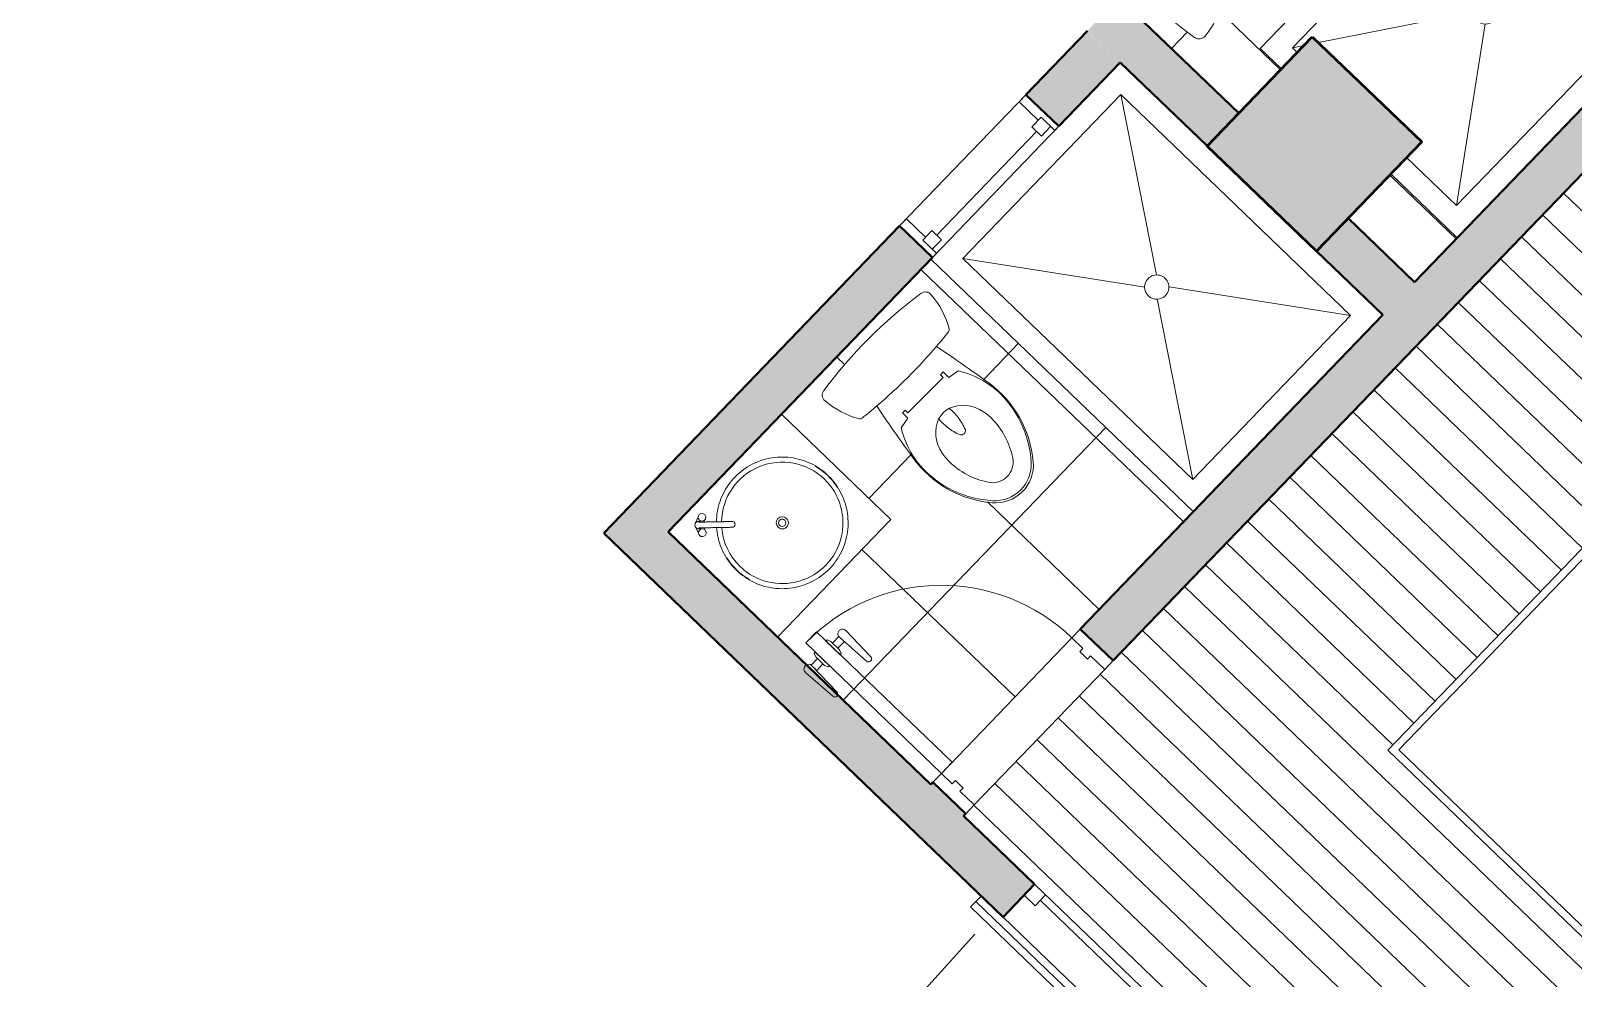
# Model space of a CAD drawing. Header units: metres. Extents: x 11 to 152, y 1 to 34.
# Drawn here: x 11.47 to 16.55, y 7.57 to 10.7 of the extents above; entities that cross this region are included whole.
import ezdxf

# ---------------------------------------------------------------- set-up
doc = ezdxf.new("R2010")
doc.units = ezdxf.units.M
for name, color, linetype, lineweight in [('A-ANNO-DIMS', 211, 'Continuous', 9), ('A-DETL-GENF', 92, 'Continuous', 9), ('A-DOOR', 31, 'Continuous', 9), ('A-DOOR-1', 31, 'Continuous', 18), ('A-FLOR', 192, 'Continuous', 9), ('A-FLOR-PATT', 8, 'Continuous', 9), ('A-GLAZ', 151, 'Continuous', 9), ('A-GLAZ-1', 151, 'Continuous', 18), ('A-GLAZ-CWMG', 51, 'Continuous', 9), ('A-WALL-1', 113, 'Continuous', 50), ('A-WALL-PATT-1', 111, 'Continuous', 9), ('G-ANNO-SYMB', 111, 'Continuous', 9), ('I-FURN', 30, 'Continuous', 9), ('P-SANR-FIXT', 6, 'Continuous', 9), ('S-COLS', 52, 'Continuous', 9), ('S-COLS-1', 52, 'Continuous', 100)]:
    doc.layers.add(name, color=color, linetype=linetype, lineweight=lineweight)
doc.styles.add('Arial_1', font='Arial.ttf', dxfattribs={"height": 0.098353})
doc.dimstyles.new('Cota_1_25', dxfattribs={"dimscale": 0.3048, "dimtxt": 0.1, "dimasz": 0.246063, "dimexe": 0, "dimexo": 0.0625, "dimgap": 0.164042, "dimtad": 1, "dimrnd": 0.01, "dimzin": 0, "dimdsep": 46, "dimtxsty": 'Arial_1', "dimblk1": 'OBLIQUE', "dimblk2": 'OBLIQUE', "dimsah": 1, "dimcen": 0.09, "dimazin": 0, "dimtfac": 1, "dimtdec": 4, "dimtix": 1, "dimtmove": 0, "dimatfit": 3, "dimfxl": 0, "dimfxlon": 1, "dimtvp": 1, "dimtolj": 1, "dimtzin": 0, "dimarcsym": 2})

# ---------------------------------------------------------------- blocks, each defined once
blk = doc.blocks.new('M_Concrete-Square-Column - 500 x 500mm-1435712-1 Piso')
at = {"layer": 'S-COLS'}
blk.add_hatch(color=256, dxfattribs=at).paths.add_polyline_path([(-0.25, 0.25), (-0.25, -0.25), (0.25, -0.25), (0.25, 0.25)], flags=0)
at = {"layer": 'S-COLS-1'}
for p, q in [((-0.25, 0.25), (0.25, 0.25)), ((-0.25, -0.25), (-0.25, 0.25)), ((0.25, 0.25), (0.25, -0.25)), ((0.25, -0.25), (-0.25, -0.25))]:
    blk.add_line(p, q, dxfattribs=at)
blk = doc.blocks.new('M_Fixed - 240x60-1438101-1 Piso')
at = {"layer": 'A-GLAZ-1'}
for p, q in [((-0.3, 0.088), (-0.281, 0.088)), ((-0.281, 0.088), (-0.281, 0.025)), ((-0.281, 0.069), (-0.237, 0.069)), ((-0.237, 0.069), (-0.237, 0.025)), ((0.237, 0.069), (0.237, 0.025)), ((0.281, 0.069), (0.237, 0.069)), ((0.281, 0.088), (0.281, 0.025)), ((0.2989, 0.088), (0.281, 0.088)), ((-0.281, 0.025), (-0.237, 0.025)), ((-0.268, 0.025), (-0.268, -0.062)), ((-0.237, 0.047), (0.237, 0.047)), ((0.237, 0.025), (0.281, 0.025)), ((0.268, 0.025), (0.268, -0.062)), ((-0.3, -0.062), (-0.268, -0.062)), ((0.3, -0.062), (0.268, -0.062))]:
    blk.add_line(p, q, dxfattribs=at)
blk = doc.blocks.new('M_Bed-Box1 - cama 140 x 190-1375289-1 Piso')
at = {"layer": 'I-FURN'}
for p, q in [((-0.3608, 0.7156), (-0.3608, -1.1844)), ((-0.3608, 0.7156), (1.0392, 0.7156)), ((1.0392, 0.7156), (1.0392, -1.1844)), ((-0.3354, 0.6902), (-0.3354, -1.159)), ((-0.3354, 0.6902), (1.0138, 0.6902)), ((1.0138, 0.6902), (1.0138, -1.159)), ((-0.2846, 0.614), (-0.2846, 0.2482)), ((-0.2846, 0.614), (0.2757, 0.614)), ((0.2757, 0.614), (0.2757, 0.2482)), ((0.4027, 0.614), (0.4027, 0.2482)), ((0.4027, 0.614), (0.963, 0.614)), ((0.963, 0.614), (0.963, 0.2482)), ((-0.2846, 0.2482), (0.2757, 0.2482)), ((0.4027, 0.2482), (0.963, 0.2482)), ((1.0138, 0.1949), (-0.3354, -0.0335)), ((1.0138, 0.1949), (-0.163, -0.3934)), ((-0.163, -0.3934), (-0.3354, -0.0335)), ((-0.3354, -1.159), (1.0138, -1.159)), ((-0.3608, -1.1844), (1.0392, -1.1844))]:
    blk.add_line(p, q, dxfattribs=at)
blk = doc.blocks.new('M_Shower Stall-2D - ducha 1_20-V31-1 Piso')
at = {"layer": 'P-SANR-FIXT'}
for p, q in [((0, 0.9), (0.3969, 0.9)), ((0.8969, 0.9), (1.2, 0.9)), ((0.075, 0.825), (0.5711, 0.4789)), ((0.075, 0.075), (0.075, 0.825)), ((0.075, 0.825), (1.125, 0.825)), ((1.125, 0.825), (0.6289, 0.4789)), ((1.125, 0.825), (1.125, 0.075)), ((0, 0.0081), (0, 0.6081)), ((0.5724, 0.4224), (0.075, 0.075)), ((0.6276, 0.4224), (1.125, 0.075)), ((1.125, 0.075), (0.075, 0.075)), ((1.2, 0), (0, 0))]:
    blk.add_line(p, q, dxfattribs=at)
for start, end in [(360, 180), (180, 360)]:
    blk.add_arc((0.6, 0.45), 0.04, start, end, dxfattribs=at)
blk = doc.blocks.new('EA santario - EA santario-1234229-1 Piso')
at = {"layer": 'P-SANR-FIXT'}
for p, q in [((-0.0952, 0.106), (-0.0952, 0.0806)), ((-0.0825, 0.106), (-0.0952, 0.106)), ((-0.0825, 0.0933), (-0.0825, 0.106)), ((0.0826, 0.106), (0.0826, 0.0933)), ((0.0953, 0.106), (0.0826, 0.106)), ((0.0953, 0.0806), (0.0953, 0.106)), ((-0.0952, 0.0806), (-0.1325, 0.074)), ((0.0826, 0.0933), (-0.0825, 0.0933)), ((0.1325, 0.074), (0.0953, 0.0806))]:
    blk.add_line(p, q, dxfattribs=at)
for centre, radius, start, end in [((0, -1.2428), 1.6, 81.8874, 98.1126), ((-0.2222, 0.316), 0.0254, 98.1126, 185.1144), ((0.0513, 0.3405), 0.3, 185.1144, 209.4383), ((-0.0513, 0.3405), 0.3, 330.5617, 354.8856), ((0.2222, 0.316), 0.0254, 354.8856, 81.8874), ((-0.1999, 0.1987), 0.0115, 209.4383, 263.7045), ((0, 2.0111), 1.8349, 263.7045, 265.6627), ((4.7641, -0.7998), 5.0001, 168.6826, 169.5968), ((0, 2.0111), 1.8349, 265.6627, 274.3373), ((0, 2.0111), 1.8349, 274.3373, 276.2955), ((-4.7641, -0.7998), 5.0001, 10.4032, 11.3174), ((0.1999, 0.1987), 0.0115, 276.2955, 330.5617), ((4.7641, -0.7998), 5.0001, 169.5968, 171.09), ((-4.7641, -0.7998), 5.0001, 8.91, 10.4032), ((0.1189, -0.0836), 0.2967, 147.929, 175.1418), ((-0.1189, -0.0836), 0.2967, 4.8582, 32.071), ((0.18, -0.0811), 0.36, 171.09, 220.019), ((-0.18, -0.0811), 0.36, 319.981, 8.91), ((0.1676, -0.0791), 0.345, 176.5685, 221.8401), ((0, -0.0716), 0.0147, 216.4562, 323.5438), ((-0.1676, -0.0791), 0.345, 318.1599, 3.4315), ((0.158, -0.1131), 0.258, 180, 213.6309), ((-0.158, -0.1131), 0.258, 326.3691, 360), ((0, -0.2182), 0.0683, 213.6309, 326.3691), ((0, -0.2322), 0.125, 220.0388, 319.9612), ((0, -0.2292), 0.12, 221.8401, 318.1599)]:
    blk.add_arc(centre, radius, start, end, dxfattribs=at)
blk.add_ellipse((0, -0.1131), major_axis=(0, 0.1238), ratio=0.807692, start_param=4.712389, end_param=7.853982, dxfattribs=at)
for points in [[(-0.0118, -0.0804), (-0.0148, -0.0728), (-0.0199, -0.0575), (-0.024, -0.0349), (-0.0254, -0.0133), (-0.0249, 0.0001), (-0.0243, 0.0065)], [(0.0249, 0.0062), (0.0254, -0.0001), (0.0258, -0.0135), (0.0243, -0.035), (0.02, -0.0576), (0.0149, -0.0728), (0.0118, -0.0804)]]:
    blk.add_open_spline(points, degree=3, dxfattribs=at)
blk = doc.blocks.new('Basin Slab-Round-1Bowl - 550 x 500-V32-1 Piso')
at = {"layer": 'P-SANR-FIXT'}
for p, q in [((0.5793, 0.575), (0.0434, 0.575)), ((0.0434, 0.575), (0.0434, 0.075)), ((0.5793, 0.075), (0.5793, 0.575)), ((0.4926, 0.1585), (0.4894, 0.1497)), ((0.477, 0.1376), (0.4686, 0.1346)), ((0.4767, 0.1121), (0.4969, 0.1195)), ((0.5077, 0.1303), (0.515, 0.1504))]:
    blk.add_line(p, q, dxfattribs=at)
at = {"layer": 'P-SANR-FIXT', "flags": 128}
for points in [[(0.5161, 0.325), (0.5159, 0.3337), (0.5154, 0.3423), (0.5145, 0.351), (0.5133, 0.3596), (0.5118, 0.3681), (0.5099, 0.3766), (0.5076, 0.385), (0.5051, 0.3932), (0.5022, 0.4014), (0.499, 0.4095), (0.4954, 0.4174), (0.4916, 0.4252), (0.4874, 0.4328), (0.483, 0.4402), (0.4782, 0.4475), (0.4732, 0.4546), (0.4678, 0.4614), (0.4622, 0.4681), (0.4564, 0.4745), (0.4503, 0.4806), (0.4439, 0.4865), (0.4374, 0.4922), (0.4306, 0.4976), (0.4236, 0.5027), (0.4164, 0.5076), (0.409, 0.5121), (0.4014, 0.5163), (0.3937, 0.5203), (0.3858, 0.5239), (0.3778, 0.5272), (0.3696, 0.5302), (0.3613, 0.5328), (0.353, 0.5352), (0.3445, 0.5371), (0.336, 0.5388), (0.3274, 0.5401), (0.3188, 0.5411), (0.3102, 0.5417), (0.3015, 0.5419), (0.2928, 0.5419), (0.2841, 0.5414), (0.2755, 0.5407), (0.2669, 0.5395), (0.2583, 0.5381), (0.2499, 0.5363), (0.2414, 0.5341), (0.2331, 0.5317), (0.2249, 0.5289), (0.2168, 0.5257), (0.2089, 0.5223), (0.201, 0.5185), (0.1934, 0.5144), (0.1859, 0.51), (0.1786, 0.5054), (0.1715, 0.5004), (0.1646, 0.4952), (0.1579, 0.4896), (0.1514, 0.4839), (0.1452, 0.4778), (0.1392, 0.4715), (0.1334, 0.465), (0.128, 0.4583), (0.1228, 0.4513), (0.1179, 0.4442), (0.1132, 0.4368), (0.1089, 0.4293), (0.1049, 0.4216), (0.1012, 0.4138), (0.0978, 0.4058), (0.0947, 0.3977), (0.092, 0.3894), (0.0896, 0.3811), (0.0875, 0.3727), (0.0858, 0.3642), (0.0844, 0.3556), (0.0833, 0.347), (0.0826, 0.3384), (0.0823, 0.3297), (0.0822, 0.325)], [(0.0822, 0.325), (0.0824, 0.3163), (0.0829, 0.3077), (0.0838, 0.299), (0.085, 0.2904), (0.0865, 0.2819), (0.0884, 0.2734), (0.0907, 0.265), (0.0932, 0.2568), (0.0961, 0.2486), (0.0993, 0.2405), (0.1029, 0.2326), (0.1067, 0.2248), (0.1109, 0.2172), (0.1153, 0.2098), (0.1201, 0.2025), (0.1251, 0.1954), (0.1305, 0.1886), (0.136, 0.1819), (0.1419, 0.1755), (0.148, 0.1694), (0.1543, 0.1635), (0.1609, 0.1578), (0.1677, 0.1524), (0.1747, 0.1473), (0.1819, 0.1424), (0.1893, 0.1379), (0.1969, 0.1337), (0.2046, 0.1297), (0.2125, 0.1261), (0.2205, 0.1228), (0.2287, 0.1198), (0.2369, 0.1172), (0.2453, 0.1148), (0.2538, 0.1129), (0.2623, 0.1112), (0.2709, 0.1099), (0.2795, 0.1089), (0.2881, 0.1083), (0.2968, 0.1081), (0.3055, 0.1081), (0.3141, 0.1086), (0.3228, 0.1093), (0.3314, 0.1105), (0.3399, 0.1119), (0.3484, 0.1137), (0.3568, 0.1159), (0.3652, 0.1183), (0.3734, 0.1211), (0.3815, 0.1243), (0.3894, 0.1277), (0.3972, 0.1315), (0.4049, 0.1356), (0.4124, 0.14), (0.4197, 0.1446), (0.4268, 0.1496), (0.4337, 0.1548), (0.4404, 0.1604), (0.4469, 0.1661)], [(0.46, 0.1794), (0.4649, 0.185), (0.4703, 0.1917), (0.4755, 0.1987), (0.4804, 0.2058), (0.485, 0.2132), (0.4894, 0.2207), (0.4934, 0.2284), (0.4971, 0.2362), (0.5005, 0.2442), (0.5036, 0.2523), (0.5063, 0.2606), (0.5087, 0.2689), (0.5108, 0.2773), (0.5125, 0.2858), (0.5139, 0.2944), (0.515, 0.303), (0.5157, 0.3116), (0.516, 0.3203), (0.5161, 0.325)], [(0.41, 0.2034), (0.41, 0.2034), (0.4101, 0.2033), (0.4102, 0.2031), (0.4105, 0.2029), (0.4107, 0.2026), (0.4111, 0.2023), (0.4115, 0.2019), (0.412, 0.2014), (0.4125, 0.2009), (0.4131, 0.2003), (0.4137, 0.1997), (0.4144, 0.199), (0.4151, 0.1982), (0.4159, 0.1974), (0.4168, 0.1965), (0.4177, 0.1956), (0.4187, 0.1947), (0.4197, 0.1937), (0.4207, 0.1926), (0.4218, 0.1915), (0.423, 0.1904), (0.4242, 0.1892), (0.4254, 0.1879), (0.4267, 0.1867), (0.428, 0.1854), (0.4293, 0.184), (0.4307, 0.1827), (0.4321, 0.1813), (0.4335, 0.1798), (0.4349, 0.1784), (0.4364, 0.1769), (0.4379, 0.1754), (0.4394, 0.1739), (0.4409, 0.1724), (0.4425, 0.1709), (0.444, 0.1693), (0.4456, 0.1678), (0.4472, 0.1662), (0.4487, 0.1646), (0.4503, 0.1631), (0.4519, 0.1615), (0.4534, 0.1599), (0.455, 0.1584), (0.4565, 0.1568), (0.4581, 0.1553), (0.4596, 0.1538), (0.4611, 0.1523), (0.4626, 0.1508), (0.464, 0.1493), (0.4655, 0.1479), (0.4669, 0.1465), (0.4683, 0.1451), (0.4696, 0.1437), (0.4709, 0.1424), (0.4722, 0.1411), (0.4735, 0.1399), (0.4747, 0.1387), (0.4758, 0.1375), (0.477, 0.1364), (0.478, 0.1353), (0.4791, 0.1343), (0.4801, 0.1333), (0.481, 0.1323), (0.4819, 0.1315), (0.4827, 0.1306), (0.4835, 0.1298), (0.4842, 0.1291), (0.4849, 0.1284), (0.4855, 0.1278), (0.4861, 0.1273), (0.4866, 0.1268), (0.487, 0.1263), (0.4874, 0.126), (0.4877, 0.1257), (0.4879, 0.1254), (0.4881, 0.1252), (0.4883, 0.1251), (0.4883, 0.125), (0.4883, 0.125)], [(0.5018, 0.1385), (0.5018, 0.1385), (0.5017, 0.1386), (0.5015, 0.1388), (0.5013, 0.139), (0.501, 0.1393), (0.5007, 0.1396), (0.5003, 0.14), (0.4998, 0.1405), (0.4993, 0.141), (0.4987, 0.1416), (0.4981, 0.1422), (0.4974, 0.1429), (0.4966, 0.1437), (0.4958, 0.1445), (0.495, 0.1453), (0.4941, 0.1462), (0.4931, 0.1472), (0.4921, 0.1482), (0.491, 0.1493), (0.4899, 0.1504), (0.4888, 0.1515), (0.4876, 0.1527), (0.4864, 0.1539), (0.4851, 0.1552), (0.4838, 0.1565), (0.4825, 0.1578), (0.4811, 0.1592), (0.4797, 0.1606), (0.4783, 0.162), (0.4768, 0.1635), (0.4753, 0.1649), (0.4739, 0.1664), (0.4723, 0.1679), (0.4708, 0.1695), (0.4693, 0.171), (0.4677, 0.1726), (0.4662, 0.1741), (0.4646, 0.1757), (0.463, 0.1772), (0.4615, 0.1788), (0.4599, 0.1804), (0.4583, 0.1819), (0.4568, 0.1835), (0.4552, 0.185), (0.4537, 0.1866), (0.4522, 0.1881), (0.4507, 0.1896), (0.4492, 0.1911), (0.4477, 0.1925), (0.4463, 0.194), (0.4449, 0.1954), (0.4435, 0.1968), (0.4422, 0.1981), (0.4408, 0.1994), (0.4396, 0.2007), (0.4383, 0.202), (0.4371, 0.2032), (0.4359, 0.2044), (0.4348, 0.2055), (0.4337, 0.2066), (0.4327, 0.2076), (0.4317, 0.2086), (0.4308, 0.2095), (0.4299, 0.2104), (0.429, 0.2113), (0.4283, 0.212), (0.4275, 0.2128), (0.4269, 0.2134), (0.4263, 0.214), (0.4257, 0.2146), (0.4252, 0.2151), (0.4248, 0.2155), (0.4244, 0.2159), (0.4241, 0.2162), (0.4238, 0.2165), (0.4236, 0.2167), (0.4235, 0.2168), (0.4234, 0.2168), (0.4234, 0.2169)]]:
    blk.add_lwpolyline(points, dxfattribs=at)
at = {"layer": 'P-SANR-FIXT'}
for centre, radius, start, end in [((0.2991, 0.325), 0.2, 360, 180), ((0.2991, 0.325), 0.2159, 166.1538, 180), ((0.2991, 0.325), 0.2159, 0, 13.8462), ((0.2991, 0.325), 0.2159, 180, 193.8462), ((0.2991, 0.325), 0.2, 180, 312.9682), ((0.2991, 0.325), 0.02, 360, 180), ((0.2991, 0.325), 0.02, 180, 360), ((0.2992, 0.3249), 0.012, 90, 179.747), ((0.2992, 0.3249), 0.012, 179.747, 270), ((0.2992, 0.3249), 0.012, 180, 193.9186), ((0.2992, 0.3249), 0.012, 198.6485, 208.0024), ((0.2992, 0.3249), 0.012, 213.4205, 222.17), ((0.2992, 0.3249), 0.012, 227.7366, 236.5173), ((0.2992, 0.3249), 0.012, 241.891, 251.3979), ((0.2992, 0.3249), 0.012, 255.9678, 270), ((0.2992, 0.3249), 0.012, 0.253, 90), ((0.2992, 0.3249), 0.012, 270, 0.253), ((0.2992, 0.3249), 0.012, 270, 284.0322), ((0.2992, 0.3249), 0.012, 303.4827, 312.2634), ((0.2992, 0.3249), 0.012, 317.83, 326.5795), ((0.2992, 0.3249), 0.012, 346.0814, 360), ((0.2991, 0.325), 0.2, 318.4615, 360), ((0.2991, 0.325), 0.2159, 346.1538, 360), ((0.4167, 0.2101), 0.00953, 135, 237.8571), ((0.4167, 0.2101), 0.00953, 32.1429, 135), ((0.5051, 0.158), 0.0127, 45, 225), ((0.5051, 0.158), 0.0127, 225, 45), ((0.4691, 0.122), 0.0127, 45, 225), ((0.4691, 0.122), 0.0127, 225, 45), ((0.4951, 0.1317), 0.0127, 181.9274, 225), ((0.4954, 0.1321), 0.0127, 185.9086, 276.7107), ((0.4951, 0.1317), 0.0127, 225, 45), ((0.4951, 0.1317), 0.0127, 45, 88.0726), ((0.4951, 0.1317), 0.0127, 353.2893, 87.7631)]:
    blk.add_arc(centre, radius, start, end, dxfattribs=at)
blk = doc.blocks.new('M_Shower Stall-2D - ducha 1_20 2-V33-1 Piso')
at = {"layer": 'P-SANR-FIXT'}
for p, q in [((0, 0.8031), (0, 0.9)), ((0, 0.9), (1.1946, 0.9)), ((0.075, 0.825), (0.1064, 0.8031)), ((0.075, 0.8031), (0.075, 0.825)), ((0.075, 0.825), (1.125, 0.825)), ((1.125, 0.825), (0.6289, 0.4789)), ((1.125, 0.825), (1.125, 0.075)), ((0.1468, 0.7749), (0.5711, 0.4789)), ((0.5724, 0.4224), (0.075, 0.075)), ((0.6276, 0.4224), (1.125, 0.075)), ((0, 0), (0, 0.3031)), ((0.075, 0.075), (0.075, 0.3031)), ((1.125, 0.075), (0.075, 0.075))]:
    blk.add_line(p, q, dxfattribs=at)
for start, end in [(360, 180), (180, 360)]:
    blk.add_arc((0.6, 0.45), 0.04, start, end, dxfattribs=at)
blk = doc.blocks.new('EA-Sencilla abisagrada - 70 x 210-1204123-1 Piso')
at = {"layer": 'A-DETL-GENF'}
for p, q in [((0.194, -0.5091), (0.189, -0.6263)), ((0.219, -0.6263), (0.214, -0.5091)), ((0.35, -0.6263), (0.355, -0.5091)), ((0.375, -0.5091), (0.38, -0.6263)), ((0.219, -0.6038), (0.219, -0.6338)), ((0.249, -0.6063), (0.219, -0.6063)), ((0.249, -0.5988), (0.254, -0.5863)), ((0.249, -0.6388), (0.249, -0.5988)), ((0.254, -0.5863), (0.259, -0.5863)), ((0.259, -0.6513), (0.259, -0.5863)), ((0.315, -0.5863), (0.31, -0.5863)), ((0.31, -0.6513), (0.31, -0.5863)), ((0.32, -0.5988), (0.315, -0.5863)), ((0.32, -0.6388), (0.32, -0.5988)), ((0.32, -0.6063), (0.35, -0.6063)), ((0.35, -0.6038), (0.35, -0.6338)), ((0.189, -0.6338), (0.189, -0.6263)), ((0.219, -0.6313), (0.249, -0.6313)), ((0.249, -0.6388), (0.254, -0.6513)), ((0.259, -0.6513), (0.254, -0.6513)), ((0.31, -0.6513), (0.315, -0.6513)), ((0.32, -0.6388), (0.315, -0.6513)), ((0.35, -0.6313), (0.32, -0.6313)), ((0.38, -0.6338), (0.38, -0.6263))]:
    blk.add_line(p, q, dxfattribs=at)
for centre, radius, start, end in [((0.204, -0.5095), 0.01, 2.4476, 177.5524), ((0.365, -0.5095), 0.01, 2.4476, 177.5524), ((0.204, -0.6276), 0.0162, 202.6199, 337.3801), ((0.365, -0.6276), 0.0162, 202.6199, 337.3801)]:
    blk.add_arc(centre, radius, start, end, dxfattribs=at)
at = {"layer": 'A-DOOR'}
blk.add_arc((0.31, -0.075), 0.62, 180, 270, dxfattribs=at)
at = {"layer": 'A-DOOR-1'}
for p, q in [((-0.35, 0.075), (-0.31, 0.075)), ((-0.31, 0.075), (-0.31, 0.01)), ((0.31, 0.075), (0.35, 0.075)), ((0.31, 0.01), (0.31, 0.075)), ((-0.31, 0.01), (-0.295, 0.01)), ((-0.295, 0.01), (-0.295, -0.025)), ((0.295, 0.01), (0.31, 0.01)), ((0.295, -0.025), (0.295, 0.01)), ((-0.31, -0.025), (-0.31, -0.075)), ((-0.295, -0.025), (-0.31, -0.025)), ((0.31, -0.025), (0.295, -0.025)), ((0.31, -0.075), (0.31, -0.025)), ((-0.31, -0.075), (-0.35, -0.075)), ((0.259, -0.075), (0.259, -0.695)), ((0.31, -0.075), (0.259, -0.075)), ((0.31, -0.075), (0.31, -0.695)), ((0.35, -0.075), (0.31, -0.075)), ((0.31, -0.695), (0.259, -0.695))]:
    blk.add_line(p, q, dxfattribs=at)
blk = doc.blocks.new('M_Sliding-2 Panel - 240x205-1679415-1 Piso')
at = {"layer": 'A-GLAZ'}
for p, q in [((-1, 0.202), (-1, 0.152)), ((-1, 0.202), (-0.95, 0.202)), ((-0.95, 0.202), (-0.95, 0.152)), ((-0.95, 0.177), (-0.0254, 0.177)), ((-0.0254, 0.202), (-0.0254, 0.152)), ((-0.0254, 0.202), (0.0254, 0.202)), ((0.0254, 0.202), (0.0254, 0.152)), ((-1, 0.152), (-0.95, 0.152)), ((-0.0254, 0.152), (-0.0254, 0.102)), ((-0.0254, 0.152), (0.0254, 0.152)), ((-0.0254, 0.152), (0.0254, 0.152)), ((-0.0254, 0.102), (0.0254, 0.102)), ((0.0254, 0.152), (0.0254, 0.102)), ((0.0254, 0.127), (0.9492, 0.127)), ((0.9492, 0.152), (0.9492, 0.102)), ((0.9492, 0.152), (1, 0.152)), ((0.9492, 0.102), (1, 0.102)), ((1, 0.152), (1, 0.102))]:
    blk.add_line(p, q, dxfattribs=at)
blk = doc.blocks.new('Circular Mullion - 25mm Radius-1847139-1 Piso')
at = {"layer": 'A-GLAZ-CWMG'}
for p, q in [((14.563, 7.8125), (14.5803, 7.8305)), ((14.5803, 7.8305), (14.5977, 7.8485)), ((16.1656, 6.305), (14.5803, 7.8305)), ((14.563, 7.8125), (16.1483, 6.287)), ((16.1829, 6.3231), (14.6697, 7.7792)), ((16.1656, 6.305), (16.1483, 6.287)), ((16.1829, 6.3231), (16.1656, 6.305))]:
    blk.add_line(p, q, dxfattribs=at)
blk = doc.blocks.new('Section - M_Section Head - Filled-1049-1 Piso')
at = {"layer": 'G-ANNO-SYMB'}
h = blk.add_hatch(color=256, dxfattribs=at)
edge = h.paths.add_edge_path(flags=0)
edge.add_line((-0.006, 0.008485), (-0.006, 0.006))
edge.add_arc((-0.006, 0), 0.006, 90, 135)
edge.add_line((-0.010243, 0.004243), (-0.006, 0.008485))
h = blk.add_hatch(color=256, dxfattribs=at)
edge = h.paths.add_edge_path(flags=0)
edge.add_line((-0.006, 0.008485), (-0.001757, 0.004243))
edge.add_arc((-0.006, 0), 0.006, 45, 90)
edge.add_line((-0.006, 0.006), (-0.006, 0.008485))
h = blk.add_hatch(color=256, dxfattribs=at)
edge = h.paths.add_edge_path(flags=0)
edge.add_line((-0.014485, 0), (-0.010243, 0.004243))
edge.add_arc((-0.006, 0), 0.006, 135, 180)
edge.add_line((-0.012, 0), (-0.014485, 0))
h = blk.add_hatch(color=256, dxfattribs=at)
edge = h.paths.add_edge_path(flags=0)
edge.add_line((0.002485, 0), (0, 0))
edge.add_arc((-0.006, 0), 0.006, 360, 405)
edge.add_line((-0.001757, 0.004243), (0.002485, 0))
for p, q in [((-0.006, 0.008485), (-0.014485, 0)), ((-0.006, 0.008485), (-0.010243, 0.004243)), ((-0.006, 0.008485), (0.002485, 0)), ((-0.006, 0.006), (-0.006, 0.008485)), ((-0.006, 0.008485), (-0.006, 0.006)), ((-0.001757, 0.004243), (-0.006, 0.008485)), ((-0.010243, 0.004243), (-0.014485, 0)), ((0.002485, 0), (-0.001757, 0.004243)), ((-0.014485, 0), (-0.012, 0)), ((0, 0), (0.002485, 0)), ((-0.012, 0), (-0.014485, 0)), ((0, 0), (0.002485, 0))]:
    blk.add_line(p, q, dxfattribs=at)
for start, end in [(360, 180), (90, 135), (45, 90), (135, 180), (360, 45), (180, 360)]:
    blk.add_arc((-0.006, 0), 0.006, start, end, dxfattribs=at)
blk = doc.blocks.new('_Oblique')
at = {"color": 0, "linetype": 'ByBlock', "lineweight": -2}
blk.add_line((-0.5, -0.5), (0.5, 0.5), dxfattribs=at)
blk = doc.blocks.new('DIMBLOCK82-1 Piso')
at = {"layer": 'A-ANNO-DIMS', "color": 0, "lineweight": -2, "transparency": 16777216}
blk.add_line((16.2308, 6.4852), (19.5206, 9.904), dxfattribs=at)
at = {"layer": 'Defpoints', "color": 0, "transparency": 16777216}
for p in [(19.5206, 9.904), (19.5206, 9.904), (16.2308, 6.4852)]:
    blk.add_point(p, dxfattribs=at)
at = {"layer": 'A-ANNO-DIMS', "color": 0, "lineweight": -2, "transparency": 16777216, "xscale": 0.075, "yscale": 0.075, "zscale": 0.075}
for p, rotation in [((19.5206, 9.904), 46.1020245839001), ((16.2308, 6.4852), 226.1020245839001)]:
    blk.add_blockref('_Oblique', p, dxfattribs=dict(at, rotation=rotation))
at = {"layer": 'A-ANNO-DIMS', "color": 0, "transparency": 16777216, "insert": (17.8042, 8.2634), "char_height": 0.09835, "attachment_point": 5, "rotation": 46.102, "style": 'Arial_1'}
blk.add_mtext('\\A1;4.74', dxfattribs=at)

msp = doc.modelspace()

# ---------------------------------------------------------------- hatches: boundary and pattern name
at = {"layer": 'A-FLOR-PATT'}
h = msp.add_hatch(dxfattribs=at)
h.set_pattern_fill('FP_9', color=256, style=0, pattern_type=2)
h.set_pattern_definition([(136.102, (16.48, 10.754), (-0.0693377, -0.0720575), [])])
h.paths.add_polyline_path([(16.5913, 6.1384), (19.4653, 9.1252), (18.0693, 10.4685), (18.0688, 10.4683), (17.9607, 10.5723), (18.3767, 11.0047), (16.9586, 12.3693), (16.9309, 12.3405), (16.8948, 12.3751), (16.8844, 12.3643), (16.8592, 12.3886), (16.8696, 12.3994), (16.8228, 12.4445), (17.1998, 12.8363), (16.4055, 13.6007), (16.3015, 13.4926), (13.6229, 16.0701), (13.3099, 15.7448), (13.2197, 15.8315), (11.8333, 14.39), (12.1936, 14.0433), (11.9509, 13.7912), (13.8187, 11.994), (15.1329, 13.3599), (15.5653, 12.9438), (15.593, 12.9726), (15.6291, 12.938), (15.6395, 12.9488), (15.6647, 12.9245), (15.6543, 12.9137), (15.7011, 12.8686), (15.4321, 12.5891), (16.2265, 11.8248), (16.2542, 11.8536), (16.3011, 11.8085), (16.3115, 11.8193), (16.3367, 11.7951), (16.3263, 11.7843), (16.3623, 11.7496), (16.3346, 11.7208), (17.2056, 10.8826), (14.5398, 8.1123), (16.5912, 6.1384)], flags=0)
h.paths.add_polyline_path([(16.949, 6.6622), (16.9358, 6.6636), (16.9235, 6.6685), (16.9114, 6.6777), (16.6604, 6.9196), (16.6525, 6.9305), (16.6477, 6.9438), (16.6462, 6.9535), (16.6477, 6.9667), (16.6525, 6.9791), (16.6618, 6.9912), (16.9037, 7.2422), (16.9123, 7.2491), (16.9245, 7.2544), (16.9376, 7.2564), (16.952, 7.2544), (16.9644, 7.2491), (16.9752, 7.2408), (17.2262, 6.9989), (17.2341, 6.988), (17.2389, 6.9747), (17.2404, 6.965), (17.2389, 6.9518), (17.2341, 6.9394), (17.2248, 6.9273), (16.9829, 6.6763), (16.972, 6.6685), (16.9588, 6.6636)], flags=0)
h.paths.add_polyline_path([(17.3062, 7.0119), (15.9377, 8.33), (16.9085, 9.3374), (18.2762, 8.02), (17.3816, 7.0903)], flags=0)
h.paths.add_polyline_path([(18.3235, 8.0762), (18.3104, 8.0777), (18.298, 8.0825), (18.2859, 8.0918), (18.0349, 8.3337), (18.027, 8.3446), (18.0222, 8.3578), (18.0207, 8.3676), (18.0222, 8.3808), (18.027, 8.3931), (18.0363, 8.4052), (18.2782, 8.6562), (18.2868, 8.6631), (18.299, 8.6684), (18.3121, 8.6704), (18.3266, 8.6684), (18.339, 8.6631), (18.3497, 8.6548), (18.6007, 8.4129), (18.6086, 8.402), (18.6135, 8.3888), (18.6149, 8.379), (18.6135, 8.3658), (18.6086, 8.3535), (18.5994, 8.3414), (18.3574, 8.0904), (18.3466, 8.0825), (18.3333, 8.0777)], flags=0)
h.paths.add_polyline_path([(13.49, 12.4264), (13.4768, 12.4279), (13.4644, 12.4327), (13.4523, 12.442), (13.2013, 12.6839), (13.1935, 12.6948), (13.1886, 12.708), (13.1872, 12.7178), (13.1886, 12.731), (13.1935, 12.7433), (13.2059, 12.7587), (13.4446, 13.0064), (13.4555, 13.0143), (13.4688, 13.0191), (13.4786, 13.0206), (13.4917, 13.0191), (13.5041, 13.0143), (13.5162, 13.005), (13.7672, 12.7631), (13.7741, 12.7545), (13.7794, 12.7423), (13.7814, 12.7292), (13.7794, 12.7147), (13.7741, 12.7023), (13.7658, 12.6916), (13.5239, 12.4406), (13.513, 12.4327), (13.4997, 12.4279)], flags=0)
h.paths.add_polyline_path([(13.1121, 12.7587), (12.4636, 13.3828), (13.781, 14.7518), (14.4295, 14.1277), (13.1943, 12.8442)], flags=0)
h.paths.add_polyline_path([(12.4198, 13.4562), (12.4066, 13.4577), (12.3943, 13.4625), (12.3822, 13.4718), (12.1312, 13.7137), (12.1233, 13.7246), (12.1185, 13.7379), (12.117, 13.7476), (12.1185, 13.7608), (12.1233, 13.7732), (12.1326, 13.7853), (12.3745, 14.0362), (12.3831, 14.0431), (12.3953, 14.0485), (12.4084, 14.0504), (12.4229, 14.0485), (12.4352, 14.0431), (12.45, 14.031), (12.697, 13.7929), (12.7039, 13.7843), (12.7097, 13.7688), (12.7112, 13.759), (12.7097, 13.7459), (12.7049, 13.7335), (12.6956, 13.7214), (12.45, 13.4675), (12.4428, 13.4625), (12.4296, 13.4577)], flags=0)
h.paths.add_polyline_path([(16.2697, 13.4595), (16.2228, 13.5046), (16.2124, 13.4938), (16.1872, 13.518), (16.1976, 13.5289), (16.1616, 13.5635), (16.1893, 13.5923), (16.2974, 13.4883)], flags=0)
h = msp.add_hatch(dxfattribs=at)
h.set_pattern_fill('FP_11', color=256, style=0, pattern_type=2)
h.set_pattern_definition([(46.102, (17.357, 9.974), (-0.28823, 0.27735), []), (136.102, (17.357, 9.974), (-0.27735, -0.28823), [])])
h.paths.add_polyline_path([(16.0245, 9.8716), (16.1652, 10.0177), (15.9468, 10.2279), (15.8061, 10.0817), (15.9725, 9.9216)], flags=0)
h.paths.add_polyline_path([(15.4458, 10.4284), (15.5865, 10.5746), (15.5166, 10.6418), (16.345, 11.5026), (15.3281, 12.481), (14.7058, 11.8343), (15.0897, 11.4649), (14.743, 11.1046), (15.3415, 10.5287)], flags=0)
h.paths.add_polyline_path([(15.3125, 10.6732), (15.306, 10.6749), (15.3004, 10.6781), (15.2022, 10.7553), (15.1269, 10.8229), (15.0481, 10.9042), (14.972, 10.9965), (14.9702, 11.0026), (14.97, 11.009), (14.9714, 11.0153), (14.9753, 11.022), (14.9786, 11.0258), (15.0126, 11.0513), (15.0497, 11.0717), (15.0921, 11.0872), (15.0997, 11.0848), (15.1487, 11.0457), (15.1922, 11.1126), (15.2656, 11.2203), (15.3049, 11.2674), (15.3517, 11.3072), (15.4046, 11.3384), (15.4621, 11.3602), (15.5223, 11.3719), (15.5534, 11.3713), (15.5834, 11.3631), (15.6104, 11.3477), (15.6327, 11.3262), (15.6491, 11.2998), (15.6585, 11.2702), (15.6603, 11.2391), (15.6509, 11.1785), (15.6314, 11.1202), (15.6022, 11.0662), (15.5643, 11.0179), (15.5166, 10.9752), (15.4139, 10.8993), (15.3487, 10.8533), (15.3897, 10.8058), (15.3923, 10.7982), (15.392, 10.7955), (15.3785, 10.7553), (15.3595, 10.7174), (15.3353, 10.6825), (15.3303, 10.6778), (15.3246, 10.6748), (15.319, 10.6733)], flags=0)
h.paths.add_polyline_path([(14.731, 11.4501), (14.7277, 11.4511), (14.7309, 11.4501)], flags=0)
h.paths.add_polyline_path([(14.7356, 11.4506), (14.7395, 11.4526), (14.7356, 11.4506)], flags=0)
h.paths.add_polyline_path([(14.7407, 11.4537), (14.7426, 11.4563), (14.7407, 11.4537)], flags=0)
h.paths.add_polyline_path([(14.7436, 11.4654), (14.7422, 11.4685), (14.7436, 11.4654)], flags=0)
h = msp.add_hatch(dxfattribs=at)
h.set_pattern_fill('FP_10', color=256, style=0, pattern_type=2)
h.set_pattern_definition([(136.104, (14.921, 12.186), (-0.27734, -0.28824), []), (226.104, (14.921, 12.186), (0.28824, -0.27734), [])])
h.paths.add_polyline_path([(14.4317, 8.2163), (15.2963, 9.1148), (14.4317, 9.9469), (13.9398, 9.4358), (14.3001, 9.0891), (13.9285, 8.703), (13.5683, 9.0496), (13.567, 9.0483), (14.424, 8.2237)], flags=0)
h.paths.add_polyline_path([(14.6337, 9.1444), (14.5732, 9.1549), (14.5154, 9.1756), (14.4619, 9.2057), (14.4144, 9.2446), (14.3741, 9.2909), (14.2987, 9.3972), (14.2539, 9.4633), (14.2057, 9.4232), (14.1981, 9.4207), (14.1954, 9.4211), (14.1506, 9.4379), (14.1148, 9.4573), (14.0795, 9.4843), (14.0791, 9.4846), (14.0761, 9.4903), (14.0746, 9.499), (14.0746, 9.5029), (14.0763, 9.5091), (14.0835, 9.5196), (14.1554, 9.608), (14.2278, 9.6856), (14.3107, 9.7628), (14.4044, 9.8372), (14.4144, 9.8389), (14.417, 9.8389), (14.4232, 9.8374), (14.4317, 9.8317), (14.4335, 9.83), (14.4584, 9.7956), (14.4781, 9.758), (14.4927, 9.7154), (14.4902, 9.7078), (14.4502, 9.6595), (14.5162, 9.6147), (14.6225, 9.5394), (14.6689, 9.4991), (14.7077, 9.4515), (14.7379, 9.398), (14.7586, 9.3402), (14.7691, 9.2797), (14.7679, 9.2487), (14.7586, 9.2179), (14.7432, 9.1922), (14.7213, 9.1702), (14.6946, 9.1543), (14.6648, 9.1455)], flags=0)
h.paths.add_polyline_path([(15.9204, 9.7634), (15.9204, 9.7636), (15.9202, 9.7635)], flags=0)
h.paths.add_polyline_path([(15.3417, 10.3202), (15.3415, 10.3206), (15.3415, 10.3204)], flags=0)
at = {"layer": 'A-WALL-PATT-1'}
h = msp.add_hatch(color=256, dxfattribs=at)
h.paths.add_polyline_path([(15.9205, 9.7635), (16.0245, 9.8716), (15.8061, 10.0817), (15.7024, 9.9734)], flags=0)
h.paths.add_polyline_path([(15.3418, 10.3203), (15.4458, 10.4284), (15.0516, 10.8077), (14.9476, 10.6996), (15.3415, 10.3206)], flags=0)
h.paths.add_polyline_path([(11.8469, 13.6831), (11.4873, 14.0305), (11.5906, 14.1378), (11.5723, 14.1554), (11.4683, 14.0473), (11.6893, 13.8347)], flags=0)
h.paths.add_polyline_path([(14.6594, 10.977), (14.7634, 11.085), (11.9509, 13.7912), (11.8469, 13.6831), (14.443, 11.1851)], flags=0)
msp.add_hatch(color=256, dxfattribs=at).paths.add_polyline_path([(16.0806, 9.7135), (17.2056, 10.8826), (17.0975, 10.9866), (15.9725, 9.8176), (16.057, 9.7362)], flags=0)
h = msp.add_hatch(color=256, dxfattribs=at)
h.paths.add_polyline_path([(13.463, 8.9402), (14.4373, 9.9527), (14.3292, 10.0567), (13.3549, 9.0442), (13.3829, 9.0172)], flags=0)
h.paths.add_polyline_path([(14.8533, 10.3851), (15.0558, 10.5955), (14.9472, 10.699), (14.7452, 10.4891)], flags=0)
h = msp.add_hatch(color=256, dxfattribs=at)
h.paths.add_polyline_path([(14.5398, 8.1123), (14.5469, 8.1197), (14.4388, 8.2237), (14.4317, 8.2163)], flags=0)
h.paths.add_polyline_path([(15.0323, 8.6241), (16.0806, 9.7135), (15.9725, 9.8176), (14.9242, 8.7281), (14.9472, 8.706)], flags=0)
h = msp.add_hatch(color=256, dxfattribs=at)
h.paths.add_polyline_path([(16.8503, 5.681), (16.9543, 5.7891), (16.2149, 6.5005), (16.1109, 6.3924), (16.387, 6.1268)], flags=0)
h.paths.add_polyline_path([(14.6697, 7.7791), (14.7737, 7.8872), (13.567, 9.0483), (13.463, 8.9402), (14.3843, 8.0537)], flags=0)

# ---------------------------------------------------------------- linework, layer by layer
at = {"layer": 'A-FLOR'}
for p, q in [((14.7452, 10.4891), (14.3292, 10.0567)), ((14.8965, 8.6993), (14.4666, 8.2525)), ((14.5747, 8.1485), (15.0046, 8.5953)), ((16.2149, 6.5005), (14.7737, 7.8872))]:
    msp.add_line(p, q, dxfattribs=at)
at = {"layer": 'A-WALL-1'}
for p, q in [((15.0323, 8.6241), (17.2056, 10.8826)), ((16.9935, 10.8786), (16.0245, 9.8716)), ((15.4458, 10.4284), (15.0516, 10.8077)), ((14.9477, 10.6995), (14.7452, 10.4891)), ((14.8533, 10.3851), (15.0558, 10.5955)), ((15.0558, 10.5955), (15.3418, 10.3203)), ((14.7452, 10.4891), (14.8533, 10.3851)), ((16.0245, 9.8716), (15.8061, 10.0817)), ((14.3292, 10.0567), (13.3549, 9.0442)), ((14.4373, 9.9527), (14.3292, 10.0567)), ((15.7021, 9.9737), (15.9205, 9.7635)), ((13.567, 9.0483), (14.4373, 9.9527)), ((15.9205, 9.7635), (14.9242, 8.7281)), ((14.4317, 8.2163), (13.567, 9.0483)), ((13.3549, 9.0442), (14.6697, 7.7791)), ((14.9242, 8.7281), (15.0323, 8.6241)), ((14.4388, 8.2237), (14.4317, 8.2163)), ((14.5469, 8.1197), (14.4388, 8.2237)), ((14.5398, 8.1123), (14.5469, 8.1197)), ((14.7737, 7.8872), (14.5398, 8.1123)), ((14.6697, 7.7791), (14.7737, 7.8872))]:
    msp.add_line(p, q, dxfattribs=at)
at = {"layer": 'G-ANNO-SYMB'}
msp.add_line((14.0421, 7.1302), (14.5765, 7.7231), dxfattribs=at)

# ---------------------------------------------------------------- block references
at = {"layer": 'A-DOOR', "rotation": 226.1020245839}
msp.add_blockref('EA-Sencilla abisagrada - 70 x 210-1204123-1 Piso', (14.7356, 8.4239), dxfattribs=at)
at = {"layer": 'A-GLAZ'}
for name, p, rotation in [('M_Fixed - 240x60-1438101-1 Piso', (14.5819, 10.2299), 226.1020245838998), ('M_Sliding-2 Panel - 240x205-1679415-1 Piso', (15.3543, 7.0483), 316.1042652647135)]:
    msp.add_blockref(name, p, dxfattribs=dict(at, rotation=rotation))
at = {"layer": 'A-GLAZ-CWMG'}
msp.add_blockref('Circular Mullion - 25mm Radius-1847139-1 Piso', (0, 0), dxfattribs=at)
at = {"layer": 'G-ANNO-SYMB', "extrusion": (0, 0, -1), "xscale": 99.99999999999993, "yscale": 99.99999999999993, "zscale": 99.99999999999993, "rotation": 132.0247323333344}
msp.add_blockref('Section - M_Section Head - Filled-1049-1 Piso', (-14.0421, 7.1302), dxfattribs=at)
at = {"layer": 'I-FURN', "rotation": 226.1020245838976}
msp.add_blockref('M_Bed-Box1 - cama 140 x 190-1375289-1 Piso', (17.5111, 8.2568), dxfattribs=at)
at = {"layer": 'P-SANR-FIXT'}
for name, p, rotation in [('EA santario - EA santario-1234229-1 Piso', (15.3746, 11.0802), 136.1020245839001), ('M_Shower Stall-2D - ducha 1_20 2-V33-1 Piso', (16.1652, 10.0177), 46.10202458390024), ('M_Shower Stall-2D - ducha 1_20-V31-1 Piso', (14.4317, 9.9469), 316.1020245838998), ('EA santario - EA santario-1234229-1 Piso', (14.4804, 9.4331), 44.99999999999996), ('Basin Slab-Round-1Bowl - 550 x 500-V32-1 Piso', (13.9159, 9.5191), 226.1020245838998)]:
    msp.add_blockref(name, p, dxfattribs=dict(at, rotation=rotation))
at = {"layer": 'S-COLS', "rotation": 316.0998385417808}
msp.add_blockref('M_Concrete-Square-Column - 500 x 500mm-1435712-1 Piso', (15.695, 10.3268), dxfattribs=at)

# ---------------------------------------------------------------- dimensions: what is measured, and where the dimension line sits
at = {"layer": 'A-ANNO-DIMS'}
dim = msp.add_linear_dim(base=(19.5206, 9.904), p1=(16.2308, 6.4852), p2=(19.5206, 9.904), angle=46.102, dimstyle='Cota_1_25', override={"dimpost": '<>', "dimfxl": 4.744509}, dxfattribs=at)
dim.commit()
dim.dimension.update_dxf_attribs({"geometry": 'DIMBLOCK82-1 Piso', "text_midpoint": (17.8042, 8.2634)})

doc.saveas('drawing.dxf')
